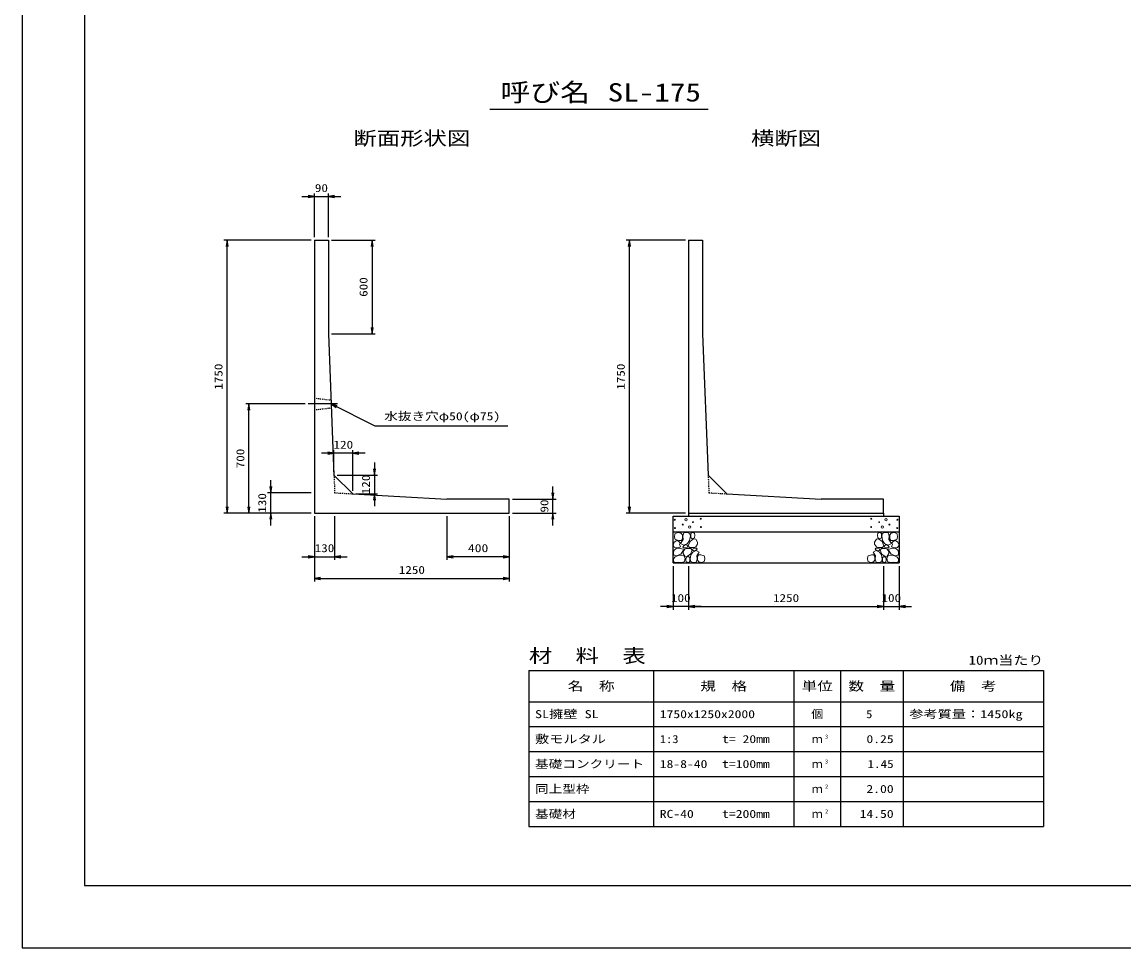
# Model space of a CAD drawing. Units: millimetres at full size. Extents: x 0 to 16820, y 0 to 11880.
# Drawn here: x 0 to 7067, y 0 to 5940 of the extents above; entities that cross this region are included whole.
import ezdxf
from ezdxf.enums import TextEntityAlignment as Align

# ---------------------------------------------------------------- set-up
doc = ezdxf.new("R2010")
doc.units = ezdxf.units.MM
doc.linetypes.add('CHAIN', pattern=[18.5, 12, -1.5, 3.5, -1.5])
doc.linetypes.add('DASHED_SPACED', pattern=[12, 6, -6])
for name, color, linetype, lineweight in [('D-BMK', 2, 'CHAIN', 25), ('D-DCR-HCHn', 4, 'Continuous', 9), ('D-MTR-FRAM', 7, 'Continuous', 25), ('D-MTR-LINE', 7, 'Continuous', 25), ('D-STR-DIM', 7, 'Continuous', 25), ('D-STR-STRn', 1, 'Continuous', 25), ('D-STR-TXT', 7, 'Continuous', 25), ('D-TTL', 2, 'Continuous', 25), ('D-TTL-TXT', 7, 'Continuous', 25)]:
    doc.layers.add(name, color=color, linetype=linetype, lineweight=lineweight)
doc.layers.add('D-MTR', color=7, linetype='Continuous')
doc.layers.add('D-MTR-TXT', color=7, linetype='Continuous')
doc.styles.add('ＭＳ ゴシック', font='')
doc.styles.get('ＭＳ ゴシック').set_extended_font_data('MS Gothic')

# ---------------------------------------------------------------- blocks, each defined once
blk = doc.blocks.new('open_arrow')
at = {"color": 0, "linetype": 'Continuous', "lineweight": -2}
blk.add_lwpolyline([(7.5, 1.25), (0, 0), (7.5, -1.25)], dxfattribs=at)

msp = doc.modelspace()

# ---------------------------------------------------------------- linework, layer by layer
at = {"layer": 'D-BMK'}
msp.add_line((2022.647, 3490), (1835, 3490), dxfattribs=at)
at = {"layer": 'D-DCR-HCHn'}
for points in [[(4226.198, 2661.594), (4205.395, 2666.217), (4186.904, 2656.971), (4184.592, 2636.168), (4189.215, 2619.988), (4212.33, 2613.053), (4228.51, 2613.053), (4235.444, 2624.611), (4235.444, 2650.037)], [(4244.69, 2663.906), (4237.756, 2643.102), (4240.067, 2619.988), (4223.887, 2594.562), (4244.69, 2583.005), (4267.805, 2594.562), (4281.673, 2613.053), (4286.296, 2643.102), (4281.673, 2659.283), (4267.805, 2666.217)], [(4283.985, 2608.431), (4272.427, 2580.693), (4281.673, 2569.136), (4309.411, 2569.136), (4320.968, 2573.759), (4332.525, 2589.939), (4332.525, 2603.808), (4320.968, 2622.299), (4307.099, 2624.611)], [(4288.608, 2659.283), (4288.608, 2631.545), (4300.165, 2624.611), (4311.722, 2631.545), (4314.034, 2647.725), (4311.722, 2661.594), (4295.542, 2666.217)], [(5516.015, 2608.431), (5527.573, 2580.693), (5518.327, 2569.136), (5490.589, 2569.136), (5479.032, 2573.759), (5467.475, 2589.939), (5467.475, 2603.808), (5479.032, 2622.299), (5492.901, 2624.611)], [(5511.392, 2659.283), (5511.392, 2631.545), (5499.835, 2624.611), (5488.278, 2631.545), (5485.966, 2647.725), (5488.278, 2661.594), (5504.458, 2666.217)], [(5555.31, 2663.906), (5562.244, 2643.102), (5559.933, 2619.988), (5576.113, 2594.562), (5555.31, 2583.005), (5532.195, 2594.562), (5518.327, 2613.053), (5513.704, 2643.102), (5518.327, 2659.283), (5532.195, 2666.217)], [(5573.802, 2661.594), (5594.605, 2666.217), (5613.096, 2656.971), (5615.408, 2636.168), (5610.785, 2619.988), (5587.67, 2613.053), (5571.49, 2613.053), (5564.556, 2624.611), (5564.556, 2650.037)], [(4182.281, 2603.808), (4175.346, 2583.005), (4184.592, 2569.136), (4207.707, 2566.824), (4223.488, 2573.599), (4216.952, 2589.939), (4221.575, 2599.185), (4212.33, 2608.431), (4198.461, 2613.053)], [(4226.155, 2527.009), (4243.277, 2552.692), (4241.137, 2559.112), (4217.594, 2565.533), (4196.192, 2563.393), (4181.21, 2550.551), (4179.07, 2535.57), (4181.21, 2520.588), (4198.332, 2516.308)], [(4249.313, 2583.005), (4237.756, 2573.759), (4242.379, 2566.824), (4258.559, 2566.824), (4265.493, 2569.136), (4270.116, 2578.382), (4263.182, 2585.316)], [(4286.082, 2527.009), (4296.783, 2552.692), (4288.222, 2563.393), (4262.539, 2563.393), (4251.838, 2559.112), (4241.137, 2544.131), (4241.137, 2531.289), (4251.838, 2514.167), (4264.679, 2512.027)], [(4322.466, 2475.643), (4328.886, 2494.905), (4326.746, 2516.308), (4341.728, 2539.85), (4322.466, 2550.551), (4301.063, 2539.85), (4288.222, 2522.728), (4283.941, 2494.905), (4288.222, 2479.924), (4301.063, 2473.503)], [(4318.185, 2550.551), (4328.886, 2559.112), (4324.606, 2565.533), (4309.624, 2565.533), (4303.204, 2563.393), (4298.923, 2554.832), (4305.344, 2548.411)], [(5477.534, 2475.643), (5471.114, 2494.905), (5473.254, 2516.308), (5458.272, 2539.85), (5477.534, 2550.551), (5498.937, 2539.85), (5511.778, 2522.728), (5516.059, 2494.905), (5511.778, 2479.924), (5498.937, 2473.503)], [(5481.815, 2550.551), (5471.114, 2559.112), (5475.394, 2565.533), (5490.376, 2565.533), (5496.796, 2563.393), (5501.077, 2554.832), (5494.656, 2548.411)], [(5513.918, 2527.009), (5503.217, 2552.692), (5511.778, 2563.393), (5537.461, 2563.393), (5548.162, 2559.112), (5558.863, 2544.131), (5558.863, 2531.289), (5548.162, 2514.167), (5535.321, 2512.027)], [(5550.687, 2583.005), (5562.244, 2573.759), (5557.621, 2566.824), (5541.441, 2566.824), (5534.507, 2569.136), (5529.884, 2578.382), (5536.818, 2585.316)], [(5573.845, 2527.009), (5556.723, 2552.692), (5558.863, 2559.112), (5582.406, 2565.533), (5603.808, 2563.393), (5618.79, 2550.551), (5620.93, 2535.57), (5618.79, 2520.588), (5601.668, 2516.308)], [(5617.719, 2603.808), (5624.654, 2583.005), (5615.408, 2569.136), (5592.293, 2566.824), (5576.512, 2573.599), (5583.048, 2589.939), (5578.425, 2599.185), (5587.67, 2608.431), (5601.539, 2613.053)], [(4234.716, 2473.503), (4249.698, 2479.924), (4253.978, 2501.326), (4245.417, 2516.308), (4230.435, 2520.588), (4211.173, 2518.448), (4189.771, 2509.887), (4179.07, 2497.045), (4179.07, 2482.064), (4185.49, 2473.503), (4211.173, 2475.643)], [(4281.801, 2479.924), (4281.801, 2505.606), (4271.1, 2512.027), (4260.399, 2505.606), (4258.259, 2490.625), (4260.399, 2477.783), (4275.381, 2473.503)], [(4339.588, 2477.783), (4358.85, 2473.503), (4375.972, 2482.064), (4378.112, 2501.326), (4373.831, 2516.308), (4352.429, 2522.728), (4337.447, 2522.728), (4331.027, 2512.027), (4331.027, 2488.484)], [(5460.412, 2477.783), (5441.15, 2473.503), (5424.028, 2482.064), (5421.888, 2501.326), (5426.169, 2516.308), (5447.571, 2522.728), (5462.553, 2522.728), (5468.973, 2512.027), (5468.973, 2488.484)], [(5518.199, 2479.924), (5518.199, 2505.606), (5528.9, 2512.027), (5539.601, 2505.606), (5541.741, 2490.625), (5539.601, 2477.783), (5524.619, 2473.503)], [(5565.284, 2473.503), (5550.302, 2479.924), (5546.022, 2501.326), (5554.583, 2516.308), (5569.565, 2520.588), (5588.827, 2518.448), (5610.229, 2509.887), (5620.93, 2497.045), (5620.93, 2482.064), (5614.51, 2473.503), (5588.827, 2475.643)]]:
    msp.add_lwpolyline(points, close=True, dxfattribs=at)
for centre, radius in [((4353.131, 2753.481), 3), ((5446.869, 2753.481), 3), ((4185.727, 2747.43), 3), ((4186.869, 2693.919), 3), ((4237.292, 2715.761), 3), ((4258.336, 2747.43), 7.5), ((4281.664, 2699.97), 7.5), ((4302.708, 2731.639), 3), ((4354.273, 2699.97), 3), ((5445.727, 2699.97), 3), ((5497.292, 2731.639), 3), ((5518.336, 2699.97), 7.5), ((5541.664, 2747.43), 7.5), ((5562.708, 2715.761), 3), ((5613.131, 2693.919), 3), ((5614.273, 2747.43), 3)]:
    msp.add_circle(centre, radius, dxfattribs=at)
at = {"layer": 'D-MTR-FRAM'}
for p, q in [((3250, 1780), (6550, 1780)), ((3250, 1780), (3250, 780)), ((6550, 1780), (6550, 780)), ((3250, 780), (6550, 780))]:
    msp.add_line(p, q, dxfattribs=at)
at = {"layer": 'D-MTR-LINE'}
for p, q in [((4050, 1780), (4050, 780)), ((4950, 1780), (4950, 780)), ((5250, 1780), (5250, 780)), ((5650, 1780), (5650, 780)), ((3250, 1580), (6550, 1580)), ((3250, 1420), (6550, 1420)), ((3250, 1260), (6550, 1260)), ((3250, 1100), (6550, 1100)), ((3250, 940), (6550, 940))]:
    msp.add_line(p, q, dxfattribs=at)
at = {"layer": 'D-STR-DIM'}
for p, q in [((1795, 4820), (2045, 4820)), ((1875, 4560), (1875, 4840)), ((1965, 4560), (1965, 4840)), ((1855, 4540), (1295, 4540)), ((1315, 2790), (1315, 4540)), ((1985, 4540), (2265, 4540)), ((2245, 4540), (2245, 3940)), ((4255, 4540), (3875, 4540)), ((3895, 2790), (3895, 4540)), ((1985, 3940), (2265, 3940)), ((1815, 3490), (1435, 3490)), ((1455, 2790), (1455, 3490)), ((2000.546, 3053.581), (2000.546, 3193.581)), ((2120.546, 2933.581), (2120.546, 3193.581)), ((2200.546, 3173.581), (1920.546, 3173.581)), ((2260.546, 3113.581), (2260.546, 2833.581)), ((1595, 2710), (1595, 3000)), ((2020.546, 3033.581), (2280.546, 3033.581)), ((1855, 2920), (1575, 2920)), ((2140.546, 2913.581), (2280.546, 2913.581)), ((3405, 2710), (3405, 2960)), ((3145, 2880), (3425, 2880)), ((1855, 2790), (1295, 2790)), ((1855, 2790), (1435, 2790)), ((1855, 2790), (1575, 2790)), ((1875, 2770), (1875, 2490)), ((1875, 2770), (1875, 2350)), ((2005, 2770), (2005, 2490)), ((2725, 2770), (2725, 2490)), ((3125, 2770), (3125, 2350)), ((3125, 2770), (3125, 2490)), ((3145, 2790), (3425, 2790)), ((4255, 2790), (3875, 2790)), ((1795, 2510), (2085, 2510)), ((3125, 2510), (2725, 2510)), ((4175, 2450), (4175, 2170)), ((4275, 2450), (4275, 2170)), ((4275, 2450), (4275, 2170)), ((5525, 2450), (5525, 2170)), ((5525, 2450), (5525, 2170)), ((5625, 2450), (5625, 2170)), ((1875, 2370), (3125, 2370)), ((4355, 2190), (4095, 2190)), ((4275, 2190), (5525, 2190)), ((5445, 2190), (5705, 2190))]:
    msp.add_line(p, q, dxfattribs=at)
at = {"layer": 'D-STR-STRn'}
for p, q in [((1875, 4540), (1965, 4540)), ((1875, 4540), (1875, 2790)), ((1965, 4540), (1965, 3940)), ((4275, 4540), (4365, 4540)), ((4275, 4540), (4275, 2790)), ((4365, 4540), (4365, 3940)), ((1965, 3940), (2000.546, 3033.581)), ((4365, 3940), (4400.546, 3033.581)), ((2120.546, 2913.581), (2000.546, 3033.581)), ((4520.546, 2913.581), (4400.546, 3033.581)), ((2120.546, 2913.581), (2725, 2880)), ((4520.546, 2913.581), (5125, 2880)), ((3125, 2880), (2725, 2880)), ((3125, 2790), (3125, 2880)), ((5525, 2880), (5125, 2880)), ((5525, 2790), (5525, 2880)), ((1875, 2790), (3125, 2790)), ((4175, 2470), (4175, 2770)), ((4175, 2770), (5625, 2770)), ((4275, 2790), (5525, 2790)), ((4275, 2790), (4275, 2770)), ((5525, 2790), (5525, 2770)), ((5625, 2770), (5625, 2470)), ((4175, 2670), (5625, 2670)), ((4175, 2470), (5625, 2470))]:
    msp.add_line(p, q, dxfattribs=at)
at = {"layer": 'D-STR-STRn', "linetype": 'DASHED_SPACED'}
for p, q in [((1875, 3527.5), (1981.667, 3515)), ((1875, 3452.5), (1983.627, 3465))]:
    msp.add_line(p, q, dxfattribs=at)
at = {"layer": 'D-STR-STRn', "color": 2, "linetype": 'DASHED_SPACED'}
for p, q in [((2000.546, 3033.581), (2005, 2920)), ((4400.546, 3033.581), (4405, 2920)), ((2005, 2920), (2120.546, 2913.581)), ((4405, 2920), (4520.546, 2913.581))]:
    msp.add_line(p, q, dxfattribs=at)
at = {"layer": 'D-STR-TXT'}
msp.add_lwpolyline([(1982.647, 3490), (2262.647, 3350), (2302.647, 3350), (3115.744, 3350)], dxfattribs=at)
at = {"layer": 'D-TTL'}
for points in [[(0, 0), (16820, 0), (16820, 11880), (0, 11880)], [(400, 400), (16420, 400), (16420, 11480), (400, 11480)]]:
    msp.add_lwpolyline(points, close=True, dxfattribs=at)
at = {"layer": 'D-TTL-TXT'}
msp.add_line((3000, 5380), (4400, 5380), dxfattribs=at)

# ---------------------------------------------------------------- block references
at = {"layer": 'D-STR-DIM', "xscale": 5.33, "yscale": 5.33}
for p, rotation in [((1875, 4820), 180), ((1315, 4540), 270), ((2245, 4540), 270), ((3895, 4540), 270), ((2245, 3940), 90), ((1455, 3490), 270), ((2000.546, 3173.581), 180), ((2260.546, 3033.581), 90), ((1595, 2920), 90), ((2260.546, 2913.581), 270), ((3405, 2880), 90), ((1315, 2790), 90), ((1455, 2790), 90), ((3895, 2790), 90), ((1595, 2790), 270), ((3405, 2790), 270), ((1875, 2510), 180), ((3125, 2510), 180), ((3125, 2370), 180), ((4175, 2190), 180), ((5525, 2190), 180), ((5525, 2190), 180)]:
    msp.add_blockref('open_arrow', p, dxfattribs=dict(at, rotation=rotation))
for p in [(1965, 4820), (2120.546, 3173.581), (2005, 2510), (2725, 2510), (1875, 2370), (4275, 2190), (4275, 2190), (5625, 2190)]:
    msp.add_blockref('open_arrow', p, dxfattribs=at)
at = {"layer": 'D-STR-TXT', "xscale": 5.33, "yscale": 5.33, "rotation": 333.4}
msp.add_blockref('open_arrow', (1982.647, 3490), dxfattribs=at)

# ---------------------------------------------------------------- texts
at = {"layer": 'D-MTR', "style": 'ＭＳ ゴシック', "width": 1.25}
msp.add_text('材\u3000料\u3000表', height=87.98, dxfattribs=at).set_placement((3250, 1804), align=Align.BOTTOM_LEFT)
at = {"layer": 'D-MTR', "style": 'ＭＳ ゴシック', "width": 1.2}
msp.add_text('10ｍ当たり', height=58.65, dxfattribs=at).set_placement((6550, 1799.333), align=Align.BOTTOM_RIGHT)
at = {"layer": 'D-MTR-TXT', "style": 'ＭＳ ゴシック'}
for s, height, width, p in [('名\u3000称', 58.65, 1.25, (3650, 1680)), ('規\u3000格', 58.65, 1.25, (4500, 1680)), ('単位', 58.65, 1.25, (5100, 1680)), ('数\u3000量', 58.65, 1.25, (5450, 1680)), ('備\u3000考', 58.65, 1.25, (6100, 1680)), ('個', 51.32, 1.1, (5100, 1500))]:
    msp.add_text(s, height=height, dxfattribs=dict(at, width=width)).set_placement(p, align=Align.MIDDLE_CENTER)
for s, width, p in [('SL擁壁 SL', 1.3, (3290, 1500)), ('1750x1250x2000', 1.25, (4090, 1500)), ('参考質量：1450kg', 1.3, (5690, 1500)), ('敷モルタル', 1.3, (3290, 1340)), ('1:3', 1.15, (4090, 1340)), ('t= 20mm', 1.25, (4490, 1340)), ('基礎コンクリート', 1.25, (3290, 1180)), ('18-8-40', 1.25, (4090, 1180)), ('t=100mm', 1.25, (4490, 1180)), ('同上型枠', 1.25, (3290, 1020)), ('基礎材', 1.25, (3290, 860)), ('RC-40', 1.25, (4090, 860)), ('t=200mm', 1.25, (4490, 860))]:
    msp.add_text(s, height=51.32, dxfattribs=dict(at, width=width)).set_placement(p, align=Align.MIDDLE_LEFT)
for s, width, p in [('5', 1.15, (5453.553, 1500)), ('0.25', 1.25, (5590, 1340)), ('1.45', 1.2, (5590, 1180)), ('2.00', 1.25, (5590, 1020)), ('14.50', 1.25, (5590, 860))]:
    msp.add_text(s, height=51.32, dxfattribs=dict(at, width=width)).set_placement(p, align=Align.MIDDLE_RIGHT)
for p in [(5100, 1340), (5100, 1180), (5100, 1020), (5100, 860)]:
    msp.add_text('ｍ', height=51.32, dxfattribs=at).set_placement(p, align=Align.MIDDLE_CENTER)
at = {"layer": 'D-MTR-TXT', "style": 'ＭＳ ゴシック', "width": 1.15}
for s, p in [('3', (5150, 1335.333)), ('3', (5150, 1175.333)), ('2', (5150, 1015.333)), ('2', (5150, 855.333))]:
    msp.add_text(s, height=25.66, dxfattribs=at).set_placement(p, align=Align.BOTTOM_LEFT)
at = {"layer": 'D-STR-DIM', "style": 'ＭＳ ゴシック'}
for s, width, p in [('90', 1.2, (1920, 4875)), ('120', 1.2, (2060.546, 3228.581)), ('130', 1.2, (1940, 2565)), ('400', 1.25, (2925, 2565)), ('1250', 1.2, (2500, 2425)), ('100', 1.2, (4225, 2245)), ('1250', 1.2, (4900, 2245)), ('100', 1.2, (5575, 2245))]:
    msp.add_text(s, height=51.32, dxfattribs=dict(at, width=width)).set_placement(p, align=Align.MIDDLE_CENTER)
at = {"layer": 'D-STR-DIM', "style": 'ＭＳ ゴシック', "width": 1.2}
for s, p in [('600', (2190, 4240)), ('1750', (1260, 3665)), ('1750', (3840, 3665)), ('700', (1400, 3140)), ('120', (2205.546, 2973.581)), ('130', (1540, 2855)), ('90', (3350, 2835))]:
    msp.add_text(s, height=51.32, rotation=90, dxfattribs=at).set_placement(p, align=Align.MIDDLE_CENTER)
at = {"layer": 'D-STR-TXT', "style": 'ＭＳ ゴシック', "width": 1.25}
msp.add_text('水抜き穴φ50(φ75)', height=51.32, dxfattribs=at).set_placement((2322.647, 3370), align=Align.BOTTOM_LEFT)
at = {"layer": 'D-TTL-TXT', "style": 'ＭＳ ゴシック'}
for s, height, width, p in [('呼び名', 117.3, 1.2, (3355, 5395)), ('SL-175', 117.3, 1.25, (4055, 5395)), ('断面形状図', 87.98, 1.25, (2500, 5124)), ('横断図', 87.98, 1.25, (4900, 5124))]:
    msp.add_text(s, height=height, dxfattribs=dict(at, width=width)).set_placement(p, align=Align.BOTTOM_CENTER)

doc.saveas('drawing.dxf')
